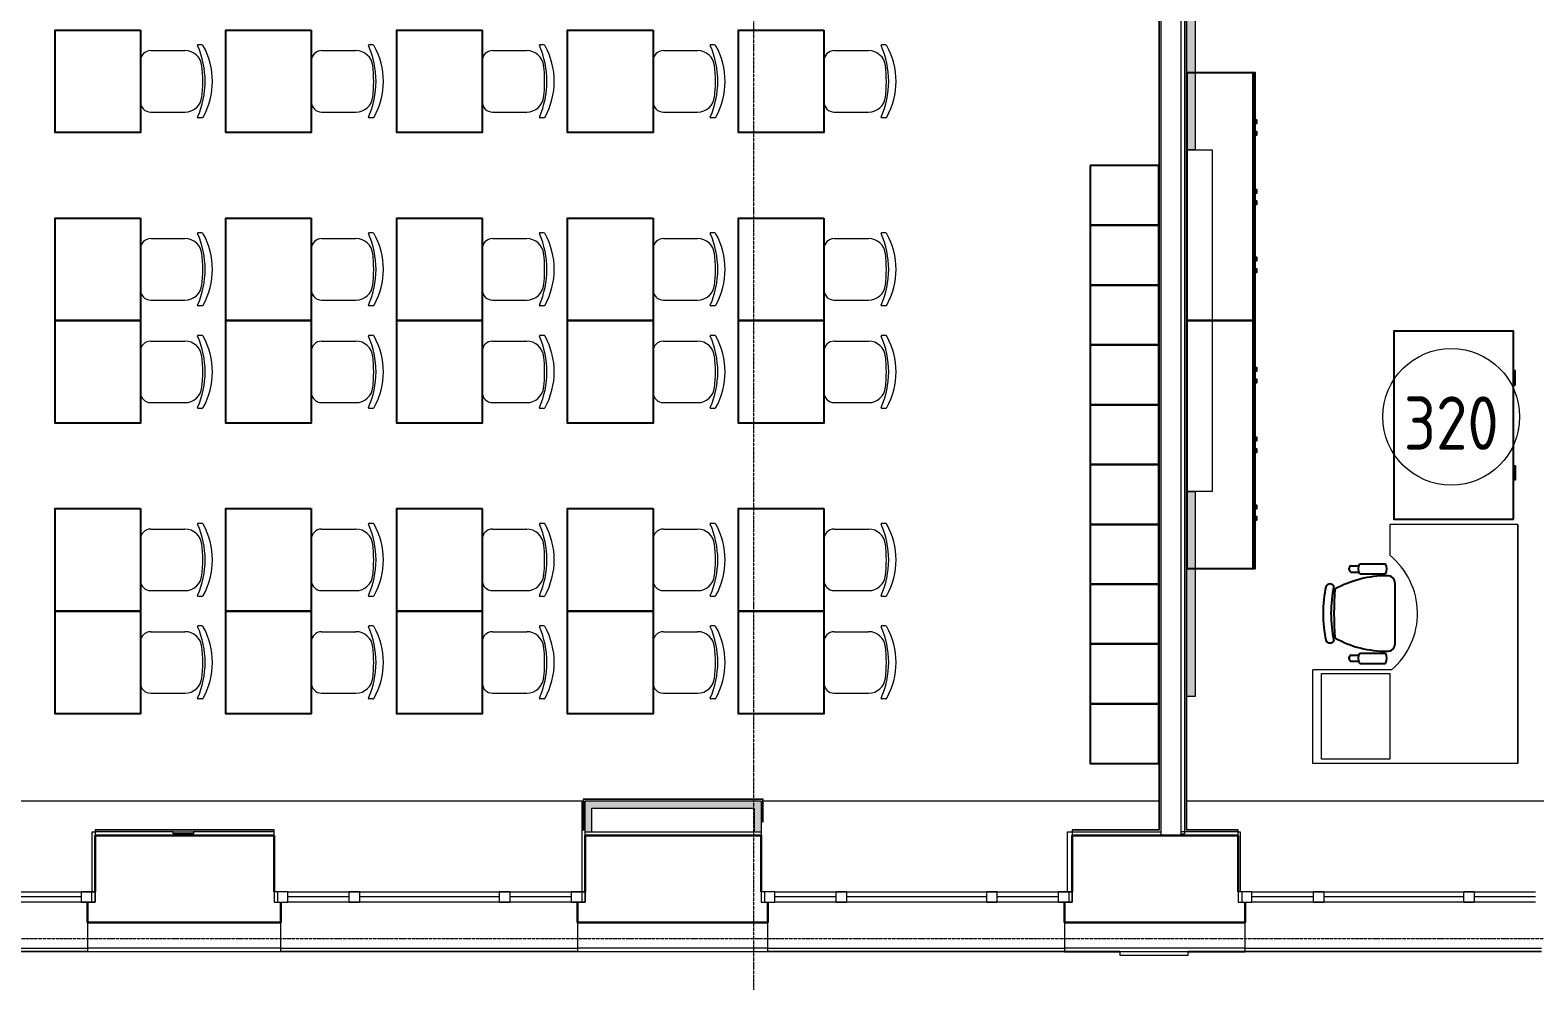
# Model space of a CAD drawing. Header units: millimetres. Extents: x -42533 to 645315, y 3457 to 82611.
# Drawn here: x 306860 to 315666, y 28022 to 33586 of the extents above; entities that cross this region are included whole.
import ezdxf

# ---------------------------------------------------------------- set-up
doc = ezdxf.new("R2010")
doc.units = ezdxf.units.MM
doc.linetypes.add('ADSK_Линия сетки', pattern=[25, 20, -2.5, 0, -2.5])
for name, color, linetype, lineweight in [('_ Окна', 7, 'Continuous', 9), ('Аннотация', 7, 'Continuous', 18), ('Окна', 7, 'Continuous', 9), ('Оси', 253, 'Continuous', 9), ('Перекрытие', 7, 'Continuous', 18), ('Стены внутренние', 7, 'Continuous', 18), ('Стены наружные', 7, 'Continuous', 18), ('Стены несущие', 7, 'Continuous', 30), ('Стены отделка', 7, 'Continuous', 30), ('Стены перегородки', 7, 'Continuous', 30), ('Стены штриховка', 7, 'Continuous', 9), ('ТХ', 5, 'Continuous', 0), ('ШТРИХОВКА', 252, 'Continuous', 15)]:
    doc.layers.add(name, color=color, linetype=linetype, lineweight=lineweight)
doc.layers.add('Линии', color=7, linetype='Continuous', lineweight=9, true_color=0x00a600)
doc.layers.add('ЭОМ_Лотки рабочие', color=5, linetype='Continuous')
doc.styles.add('GOST Common', font='GOST_Common.ttf', dxfattribs={"width": 0.9, "height": 350})

# ---------------------------------------------------------------- blocks, each defined once
blk = doc.blocks.new('Стул ученич штабелир №5-7')
at = {"color": 0, "linetype": 'ByBlock', "lineweight": -2}
for p, q in [((-120.1, 0), (120.1, 0)), ((-120.1, 0), (120.1, 0)), ((-179.9, -60), (-179.9, -260.3)), ((-179.9, -60), (-179.9, -260.3)), ((180.1, -60), (180.1, -260.3)), ((180.1, -60), (180.1, -260.3)), ((-213.4, -359), (-213.4, -337.3)), ((-213.4, -359), (-213.4, -337.3)), ((213.6, -359), (213.6, -337.3)), ((213.6, -359), (213.6, -337.3))]:
    blk.add_line(p, q, dxfattribs=at)
for centre, radius, start, end in [((-119.9, -60), 60, 90, 180), ((-119.9, -60), 60, 90, 180), ((120.1, -60), 60, 0, 90), ((120.1, -60), 60, 0, 90), ((-79.9, -260.3), 100, 180, 264.25844), ((-79.9, -260.3), 100, 180, 264.25844), ((80.1, -260.3), 100, 275.74156, 0), ((80.1, -260.3), 100, 275.74156, 0), ((-210.4, -337.3), 3, 63.89783, 180), ((-210.4, -337.3), 3, 63.89783, 180), ((0.1, 142.3), 520.8, 246.31951, 293.68049), ((0.1, 142.3), 520.8, 246.31951, 293.68049), ((210.6, -337.3), 3, 0, 116.10217), ((210.6, -337.3), 3, 0, 116.10217), ((-203.4, -359), 10, 180, 238.06825), ((-203.4, -359), 10, 180, 238.06825), ((0.1, 9), 430.5, 240.99166, 299.00834), ((0.1, 9), 430.5, 240.99166, 299.00834), ((0.1, 435.5), 800.4, 263.24698, 276.75302), ((0.1, 435.5), 800.4, 263.24698, 276.75302), ((203.6, -359), 10, 301.93175, 0), ((203.6, -359), 10, 301.93175, 0)]:
    blk.add_arc(centre, radius, start, end, dxfattribs=at)
blk = doc.blocks.new('ТХ 3 этаж')
at = {"lineweight": 0}
h = blk.add_hatch(color=8, dxfattribs=at)
h.dxf.hatch_style = 1
h.paths.add_polyline_path([(40600.2, 7650.6), (40650.2, 7650.6), (40650.2, 6450.6), (40600.2, 6450.6)])
h = blk.add_hatch(color=8, dxfattribs=at)
h.dxf.hatch_style = 1
h.paths.add_polyline_path([(40600.2, 4450.6), (40650.2, 4450.6), (40650.2, 3250.6), (40600.2, 3250.6)])
at = {"color": 8, "linetype": 'Continuous'}
for p, q in [((40988.2, 5450.6), (40988.2, 6900.6)), ((40988.2, 4000.6), (40988.2, 5450.6)), ((41561, 4016.5), (41606.6, 4016.5)), ((41561.1, 3979.8), (41606.8, 3979.8)), ((41612.4, 4028.5), (41763.6, 4028.5)), ((41612.4, 3968.3), (41763.6, 3968.3)), ((41819.8, 3561.8), (41819.8, 3912)), ((41561, 3457.3), (41606.6, 3457.3)), ((41561.1, 3494.1), (41606.8, 3494.1)), ((41612.4, 3505.5), (41763.6, 3505.5)), ((41612.4, 3445.3), (41763.6, 3445.3))]:
    blk.add_line(p, q, dxfattribs=at)
at = {"color": 8, "linetype": 'Continuous', "lineweight": 5}
for p, q in [((42538.2, 4258.6), (41788.2, 4258.6)), ((42538.2, 4258.6), (41788.2, 4258.6)), ((41788.2, 4258.6), (41788.2, 4077.7)), ((42538.2, 4258.6), (42538.2, 2858.6)), ((42538.2, 2858.6), (42538.2, 4258.6)), ((41338.2, 2858.6), (41338.2, 3406.5)), ((41799.2, 3406.5), (41338.2, 3406.5)), ((42538.2, 2858.6), (41338.2, 2858.6))]:
    blk.add_line(p, q, dxfattribs=at)
at = {"color": 8, "lineweight": 0}
for points in [[(40600.2, 7650.6), (40650.2, 7650.6), (40650.2, 6450.6), (40600.2, 6450.6), (40600.2, 7650.6)], [(40600.2, 4450.6), (40650.2, 4450.6), (40650.2, 3250.6), (40600.2, 3250.6), (40600.2, 4450.6)]]:
    blk.add_lwpolyline(points, dxfattribs=at)
at = {"color": 8}
for points in [[(34477.7, 7150.6), (34477.7, 6550.6), (33977.7, 6550.6), (33977.7, 7150.6)], [(35477.7, 7150.6), (35477.7, 6550.6), (34977.7, 6550.6), (34977.7, 7150.6)], [(36477.7, 7150.6), (36477.7, 6550.6), (35977.7, 6550.6), (35977.7, 7150.6)], [(37477.7, 7150.6), (37477.7, 6550.6), (36977.7, 6550.6), (36977.7, 7150.6)], [(38477.7, 7150.6), (38477.7, 6550.6), (37977.7, 6550.6), (37977.7, 7150.6)], [(34477.7, 6050.6), (34477.7, 5450.6), (33977.7, 5450.6), (33977.7, 6050.6)], [(35477.7, 6050.6), (35477.7, 5450.6), (34977.7, 5450.6), (34977.7, 6050.6)], [(36477.7, 6050.6), (36477.7, 5450.6), (35977.7, 5450.6), (35977.7, 6050.6)], [(37477.7, 6050.6), (37477.7, 5450.6), (36977.7, 5450.6), (36977.7, 6050.6)], [(38477.7, 6050.6), (38477.7, 5450.6), (37977.7, 5450.6), (37977.7, 6050.6)], [(34477.7, 5450.6), (34477.7, 4850.6), (33977.7, 4850.6), (33977.7, 5450.6)], [(35477.7, 5450.6), (35477.7, 4850.6), (34977.7, 4850.6), (34977.7, 5450.6)], [(36477.7, 5450.6), (36477.7, 4850.6), (35977.7, 4850.6), (35977.7, 5450.6)], [(37477.7, 5450.6), (37477.7, 4850.6), (36977.7, 4850.6), (36977.7, 5450.6)], [(38477.7, 5450.6), (38477.7, 4850.6), (37977.7, 4850.6), (37977.7, 5450.6)], [(34477.7, 4350.6), (34477.7, 3750.6), (33977.7, 3750.6), (33977.7, 4350.6)], [(35477.7, 4350.6), (35477.7, 3750.6), (34977.7, 3750.6), (34977.7, 4350.6)], [(36477.7, 4350.6), (36477.7, 3750.6), (35977.7, 3750.6), (35977.7, 4350.6)], [(37477.7, 4350.6), (37477.7, 3750.6), (36977.7, 3750.6), (36977.7, 4350.6)], [(38477.7, 4350.6), (38477.7, 3750.6), (37977.7, 3750.6), (37977.7, 4350.6)], [(34477.7, 3750.6), (34477.7, 3150.6), (33977.7, 3150.6), (33977.7, 3750.6)], [(35477.7, 3750.6), (35477.7, 3150.6), (34977.7, 3150.6), (34977.7, 3750.6)], [(36477.7, 3750.6), (36477.7, 3150.6), (35977.7, 3150.6), (35977.7, 3750.6)], [(37477.7, 3750.6), (37477.7, 3150.6), (36977.7, 3150.6), (36977.7, 3750.6)], [(38477.7, 3750.6), (38477.7, 3150.6), (37977.7, 3150.6), (37977.7, 3750.6)]]:
    blk.add_lwpolyline(points, close=True, dxfattribs=at)
at = {"color": 8, "linetype": 'Continuous'}
for points in [[(40600.2, 5450.6), (41000.2, 5450.6), (41000.2, 6900.6), (40600.2, 6900.6)], [(41000.2, 6623.5), (41000.2, 6606.1), (41010.5, 6606.1), (41010.5, 6623.5)], [(41000.2, 6555.8), (41000.2, 6538.5), (41010.5, 6538.5), (41010.5, 6555.8)], [(41000.2, 6216.5), (41000.2, 6199.1), (41010.5, 6199.1), (41010.5, 6216.5)], [(41000.2, 6148.8), (41000.2, 6131.4), (41010.5, 6131.4), (41010.5, 6148.8)], [(41000.2, 5819.6), (41000.2, 5802.2), (41010.5, 5802.2), (41010.5, 5819.6)], [(41000.2, 5751.9), (41000.2, 5734.6), (41010.5, 5734.6), (41010.5, 5751.9)], [(40600.2, 4000.6), (41000.2, 4000.6), (41000.2, 5450.6), (40600.2, 5450.6)], [(42513.2, 4288.6), (42513.2, 5388.6), (41813.2, 5388.6), (41813.2, 4288.6)], [(41000.2, 5173.5), (41000.2, 5156.1), (41010.5, 5156.1), (41010.5, 5173.5)], [(41000.2, 5105.8), (41000.2, 5088.5), (41010.5, 5088.5), (41010.5, 5105.8)], [(41000.2, 4766.5), (41000.2, 4749.1), (41010.5, 4749.1), (41010.5, 4766.5)], [(41000.2, 4698.8), (41000.2, 4681.4), (41010.5, 4681.4), (41010.5, 4698.8)], [(41000.2, 4369.6), (41000.2, 4352.2), (41010.5, 4352.2), (41010.5, 4369.6)], [(41000.2, 4301.9), (41000.2, 4284.6), (41010.5, 4284.6), (41010.5, 4301.9)]]:
    blk.add_lwpolyline(points, close=True, dxfattribs=at)
at = {"color": 8, "linetype": 'Continuous', "lineweight": 5}
for points in [[(40750.2, 6450.6), (40750.2, 4450.6), (40600.2, 4450.6), (40600.2, 6450.6)], [(41389.5, 2885), (41389.5, 3385), (41789.5, 3385), (41789.5, 2885)]]:
    blk.add_lwpolyline(points, close=True, dxfattribs=at)
at = {"color": 8}
for points in [[(40036.2, 6358.6), (40036.2, 6008.6), (40436.2, 6008.6), (40436.2, 6358.6), (40036.2, 6358.6)], [(40036.2, 6008.6), (40036.2, 5658.6), (40436.2, 5658.6), (40436.2, 6008.6), (40036.2, 6008.6)], [(40036.2, 5658.6), (40036.2, 5308.6), (40436.2, 5308.6), (40436.2, 5658.6), (40036.2, 5658.6)], [(40036.2, 5308.6), (40036.2, 4958.6), (40436.2, 4958.6), (40436.2, 5308.6), (40036.2, 5308.6)], [(40036.2, 4958.6), (40036.2, 4608.6), (40436.2, 4608.6), (40436.2, 4958.6), (40036.2, 4958.6)], [(40036.2, 4608.6), (40036.2, 4258.6), (40436.2, 4258.6), (40436.2, 4608.6), (40036.2, 4608.6)], [(40036.2, 4258.6), (40036.2, 3908.6), (40436.2, 3908.6), (40436.2, 4258.6), (40036.2, 4258.6)], [(40036.2, 3908.6), (40036.2, 3558.6), (40436.2, 3558.6), (40436.2, 3908.6), (40036.2, 3908.6)], [(40036.2, 3558.6), (40036.2, 3208.6), (40436.2, 3208.6), (40436.2, 3558.6), (40036.2, 3558.6)], [(40036.2, 3208.6), (40036.2, 2858.6), (40436.2, 2858.6), (40436.2, 3208.6), (40036.2, 3208.6)]]:
    blk.add_lwpolyline(points, dxfattribs=at)
at = {"color": 8, "linetype": 'Continuous'}
for points in [[(42513.2, 5075.3), (42522.2, 5075.3), (42522.2, 5157.1), (42513.2, 5157.1)], [(42513.2, 4601.9), (42522.2, 4601.9), (42522.2, 4520), (42513.2, 4520)]]:
    blk.add_lwpolyline(points, dxfattribs=at)
at = {"color": 8, "linetype": 'Continuous', "lineweight": 5}
blk.add_arc((41513.9, 3737.5), 437, 310.76329, 51.11011, dxfattribs=at)
at = {"color": 8, "linetype": 'Continuous'}
for centre, radius, start, end in [((41569.5, 3998.1), 20.2, 114.89545, 245.33537), ((41662.4, 3998.4), 58.4, 148.95101, 211.04877), ((41713.6, 3998.4), 58.4, 328.95097, 31.04877), ((42145.5, 3737.6), 747.5, 167.60199, 192.39777), ((41438.7, 3882.3), 28.1, 34.29007, 145.70964), ((42192, 3737.6), 747.5, 167.60199, 192.39777), ((43223.8, 3737.6), 1761.9, 175.39382, 184.65462), ((41771.4, 3333.5), 624.5, 89.87797, 119.10589), ((41774.4, 3912.6), 45.4, 359.25187, 92.18664), ((41438.7, 3593), 28.1, 214.29147, 325.70827), ((41771.4, 4140.3), 624.5, 240.90677, 270.12147), ((41774.4, 3561.2), 45.4, 267.81347, 0.74787), ((41569.6, 3475.7), 20.2, 114.89545, 245.33537), ((41662.4, 3475.4), 58.4, 148.95098, 211.04877), ((41713.6, 3475.4), 58.4, 328.95097, 31.04877)]:
    blk.add_arc(centre, radius, start, end, dxfattribs=at)
at = {"layer": 'ТХ', "color": 8, "lineweight": 0, "rotation": 90}
for p in [(34477.7, 6850.6), (35477.7, 6850.6), (36477.7, 6850.6), (37477.7, 6850.6), (38477.7, 6850.6), (34477.7, 5750.6), (35477.7, 5750.6), (36477.7, 5750.6), (37477.7, 5750.6), (38477.7, 5750.6), (34477.7, 5150.6), (35477.7, 5150.6), (36477.7, 5150.6), (37477.7, 5150.6), (38477.7, 5150.6), (34477.7, 4050.6), (35477.7, 4050.6), (36477.7, 4050.6), (37477.7, 4050.6), (38477.7, 4050.6), (34477.7, 3450.6), (35477.7, 3450.6), (36477.7, 3450.6), (37477.7, 3450.6), (38477.7, 3450.6)]:
    blk.add_blockref('Стул ученич штабелир №5-7', p, dxfattribs=at)
blk = doc.blocks.new('План 3 этажа')
at = {"layer": 'Стены внутренние'}
for points in [[(31071.48, 2717.133), (31098.842, 2717.133), (31098.842, 2757.133), (30068.844, 2757.133), (30068.844, 2717.133), (31058.842, 2717.133)], [(30108.844, 2577.133), (30108.844, 2717.133), (30068.844, 2717.133), (30068.844, 2577.133)], [(31098.842, 2577.133), (31098.842, 2717.133), (31058.842, 2717.133), (31058.842, 2577.133), (31071.48, 2577.133)]]:
    blk.add_hatch(color=8, dxfattribs=at).paths.add_polyline_path(points)
at = {"layer": '_ Окна', "color": 8, "lineweight": 18}
for p, q in [((27121.345, 2167.133), (27121.345, 2227.133)), ((27121.345, 2227.133), (27201.345, 2227.133)), ((27201.345, 2227.133), (27201.345, 2167.133)), ((28328.844, 2227.133), (28248.844, 2227.133)), ((28248.844, 2227.133), (28248.844, 2167.133)), ((28328.844, 2167.133), (28328.844, 2227.133)), ((28688.844, 2167.133), (28688.844, 2227.133)), ((28688.844, 2227.133), (28748.844, 2227.133)), ((28748.844, 2227.133), (28748.844, 2167.133)), ((29568.844, 2167.133), (29568.844, 2227.133)), ((29568.844, 2227.133), (29628.844, 2227.133)), ((29628.844, 2227.133), (29628.844, 2167.133)), ((29988.844, 2167.133), (29988.844, 2227.133)), ((29988.844, 2227.133), (30068.844, 2227.133)), ((30068.844, 2227.133), (30068.844, 2167.133)), ((31178.842, 2227.133), (31098.842, 2227.133)), ((31098.842, 2227.133), (31098.842, 2167.133)), ((31178.842, 2167.133), (31178.842, 2227.133)), ((31538.842, 2167.133), (31538.842, 2227.133)), ((31538.842, 2227.133), (31598.842, 2227.133)), ((31598.842, 2227.133), (31598.842, 2167.133)), ((32418.842, 2167.133), (32418.842, 2227.133)), ((32418.842, 2227.133), (32478.842, 2227.133)), ((32478.842, 2227.133), (32478.842, 2167.133)), ((32838.842, 2167.133), (32838.842, 2227.133)), ((32838.842, 2227.133), (32918.842, 2227.133)), ((32918.842, 2227.133), (32918.842, 2167.133)), ((33971.337, 2227.133), (33891.337, 2227.133)), ((33891.337, 2227.133), (33891.337, 2167.133)), ((33971.337, 2167.133), (33971.337, 2227.133)), ((34331.337, 2167.133), (34331.337, 2227.133)), ((34331.337, 2227.133), (34391.337, 2227.133)), ((34391.337, 2227.133), (34391.337, 2167.133)), ((35211.337, 2167.133), (35211.337, 2227.133)), ((35211.337, 2227.133), (35271.337, 2227.133)), ((35271.337, 2227.133), (35271.337, 2167.133)), ((27201.345, 2167.133), (27121.345, 2167.133)), ((28248.844, 2167.133), (28328.844, 2167.133)), ((28748.844, 2167.133), (28688.844, 2167.133)), ((29628.844, 2167.133), (29568.844, 2167.133)), ((30068.844, 2167.133), (29988.844, 2167.133)), ((31098.842, 2167.133), (31178.842, 2167.133)), ((31598.842, 2167.133), (31538.842, 2167.133)), ((32478.842, 2167.133), (32418.842, 2167.133)), ((32918.842, 2167.133), (32838.842, 2167.133)), ((33891.337, 2167.133), (33971.337, 2167.133)), ((34391.337, 2167.133), (34331.337, 2167.133)), ((35271.337, 2167.133), (35211.337, 2167.133))]:
    blk.add_line(p, q, dxfattribs=at)
at = {"layer": '_ Окна', "color": 8}
for p, q in [((27181.345, 2227.133), (27181.345, 2167.133)), ((28268.844, 2227.133), (28268.844, 2167.133)), ((30048.844, 2227.133), (30048.844, 2167.133)), ((31118.842, 2227.133), (31118.842, 2167.133)), ((32898.842, 2227.133), (32898.842, 2167.133)), ((33911.337, 2227.133), (33911.337, 2167.133)), ((27121.345, 2197.133), (26761.345, 2197.133)), ((28688.844, 2197.133), (28328.844, 2197.133)), ((29568.844, 2197.133), (28748.844, 2197.133)), ((29988.844, 2197.133), (29628.844, 2197.133)), ((31538.842, 2197.133), (31178.842, 2197.133)), ((32418.842, 2197.133), (31598.842, 2197.133)), ((32838.842, 2197.133), (32478.842, 2197.133)), ((34331.337, 2197.133), (33971.337, 2197.133)), ((35211.337, 2197.133), (34391.337, 2197.133)), ((35631.337, 2197.133), (35271.337, 2197.133))]:
    blk.add_line(p, q, dxfattribs=at)
at = {"layer": 'Линии', "color": 8}
blk.add_circle((35137.517, 5006.575), 400, dxfattribs=at)
at = {"layer": 'Окна', "color": 8}
for p, q in [((26761.345, 2227.133), (27121.345, 2227.133)), ((27201.345, 2227.133), (27121.345, 2227.133)), ((27201.345, 2167.133), (27201.345, 2227.133)), ((28328.844, 2227.133), (28248.844, 2227.133)), ((28248.844, 2227.133), (28248.844, 2167.133)), ((28328.844, 2227.133), (28688.844, 2227.133)), ((28748.844, 2227.133), (28688.844, 2227.133)), ((28748.844, 2227.133), (29568.844, 2227.133)), ((29628.844, 2227.133), (29568.844, 2227.133)), ((29628.844, 2227.133), (29988.844, 2227.133)), ((30068.844, 2227.133), (29988.844, 2227.133)), ((30068.844, 2167.133), (30068.844, 2227.133)), ((31178.842, 2227.133), (31098.842, 2227.133)), ((31098.842, 2227.133), (31098.842, 2167.133)), ((31178.842, 2227.133), (31538.842, 2227.133)), ((31598.842, 2227.133), (31538.842, 2227.133)), ((31598.842, 2227.133), (32418.842, 2227.133)), ((32478.842, 2227.133), (32418.842, 2227.133)), ((32478.842, 2227.133), (32838.842, 2227.133)), ((32918.842, 2227.133), (32838.842, 2227.133)), ((32918.842, 2167.133), (32918.842, 2227.133)), ((33971.337, 2227.133), (33891.337, 2227.133)), ((33891.337, 2227.133), (33891.337, 2167.133)), ((33971.337, 2227.133), (34331.337, 2227.133)), ((34391.337, 2227.133), (34331.337, 2227.133)), ((34391.337, 2227.133), (35211.337, 2227.133)), ((35271.337, 2227.133), (35211.337, 2227.133)), ((35271.337, 2227.133), (35631.337, 2227.133)), ((27121.345, 2167.133), (26761.345, 2167.133)), ((27121.345, 2167.133), (27201.345, 2167.133)), ((28248.844, 2167.133), (28328.844, 2167.133)), ((28688.844, 2167.133), (28328.844, 2167.133)), ((28688.844, 2167.133), (28748.844, 2167.133)), ((29568.844, 2167.133), (28748.844, 2167.133)), ((29568.844, 2167.133), (29628.844, 2167.133)), ((29988.844, 2167.133), (29628.844, 2167.133)), ((29988.844, 2167.133), (30068.844, 2167.133)), ((31098.842, 2167.133), (31178.842, 2167.133)), ((31538.842, 2167.133), (31178.842, 2167.133)), ((31538.842, 2167.133), (31598.842, 2167.133)), ((32418.842, 2167.133), (31598.842, 2167.133)), ((32418.842, 2167.133), (32478.842, 2167.133)), ((32838.842, 2167.133), (32478.842, 2167.133)), ((32838.842, 2167.133), (32918.842, 2167.133)), ((33891.337, 2167.133), (33971.337, 2167.133)), ((34331.337, 2167.133), (33971.337, 2167.133)), ((34331.337, 2167.133), (34391.337, 2167.133)), ((35211.337, 2167.133), (34391.337, 2167.133)), ((35211.337, 2167.133), (35271.337, 2167.133)), ((35631.337, 2167.133), (35271.337, 2167.133))]:
    blk.add_line(p, q, dxfattribs=at)
at = {"layer": 'Оси', "color": 8, "linetype": 'ADSK_Линия сетки'}
for p, q in [((31056.908, -3523.688), (31056.908, 13975.186)), ((-10051.774, 1953.902), (51155.436, 1953.902))]:
    blk.add_line(p, q, dxfattribs=at)
at = {"layer": 'Перекрытие', "color": 8}
for p, q in [((30051.48, 2757.133), (25393.345, 2757.133)), ((30051.48, 2227.133), (30051.48, 2757.133)), ((33425.408, 2757.133), (31110.842, 2757.133)), ((35699.337, 2757.133), (33589.343, 2757.133)), ((27183.982, 2227.133), (27183.982, 2577.133)), ((27183.982, 2577.133), (27201.345, 2577.133)), ((32891.48, 2227.133), (32891.48, 2577.133)), ((32891.48, 2577.133), (32918.842, 2577.133)), ((33891.337, 2577.133), (33901.478, 2577.133)), ((33901.478, 2577.133), (33901.478, 2227.133))]:
    blk.add_line(p, q, dxfattribs=at)
at = {"layer": 'Стены наружные', "color": 8}
for p, q in [((30051.48, 2589.133), (30056.844, 2589.133)), ((25421.345, 1897.133), (27156.345, 1897.133)), ((27156.345, 1877.133), (25421.345, 1877.133)), ((27156.345, 1876.133), (25421.345, 1876.133)), ((27156.345, 1876.133), (27156.345, 1877.133)), ((28288.844, 1897.133), (30023.844, 1897.133)), ((30023.844, 1877.133), (28288.844, 1877.133)), ((28288.844, 1877.133), (28288.844, 1876.133)), ((30023.844, 1876.133), (28288.844, 1876.133)), ((30023.844, 1876.133), (30023.844, 1877.133)), ((31138.842, 1897.133), (32873.842, 1897.133)), ((32873.842, 1877.133), (31138.842, 1877.133)), ((31138.842, 1877.133), (31138.842, 1876.133)), ((32873.842, 1876.133), (31138.842, 1876.133)), ((32873.842, 1876.133), (32873.842, 1877.133)), ((33931.337, 1897.133), (35666.337, 1897.133)), ((35666.337, 1877.133), (33931.337, 1877.133)), ((33931.337, 1877.133), (33931.337, 1876.133)), ((35666.337, 1876.133), (33931.337, 1876.133))]:
    blk.add_line(p, q, dxfattribs=at)
at = {"layer": 'Стены несущие', "color": 8}
for p, q in [((27201.345, 2557.133), (27201.345, 2227.133)), ((28248.844, 2557.133), (27201.345, 2557.133)), ((28248.844, 2227.133), (28248.844, 2557.133)), ((30068.844, 2557.133), (30068.844, 2227.133)), ((31098.842, 2557.133), (30068.844, 2557.133)), ((31098.842, 2227.133), (31098.842, 2557.133)), ((32918.842, 2557.133), (32918.842, 2227.133)), ((32918.842, 2557.133), (33557.343, 2557.133)), ((33557.343, 2557.133), (33891.337, 2557.133)), ((33891.337, 2227.133), (33891.337, 2557.133)), ((27156.345, 2167.133), (27156.345, 2047.133)), ((28288.844, 2047.133), (28288.844, 2167.133)), ((30023.844, 2167.133), (30023.844, 2047.133)), ((31138.842, 2047.133), (31138.842, 2167.133)), ((32873.842, 2167.133), (32873.842, 2047.133)), ((33931.337, 2047.133), (33931.337, 2167.133)), ((27156.345, 2047.133), (28288.844, 2047.133)), ((30023.844, 2047.133), (31138.842, 2047.133)), ((33931.337, 2047.133), (32873.842, 2047.133))]:
    blk.add_line(p, q, dxfattribs=at)
at = {"layer": 'Стены отделка', "color": 8, "lineweight": 9}
for p, q in [((33577.343, 8477.14), (33577.343, 2567.133)), ((33589.343, 2589.133), (33589.343, 8477.14)), ((33425.343, 7764.544), (33425.343, 2589.133)), ((30056.844, 2767.133), (30056.844, 2589.133)), ((31108.842, 2769.133), (30058.844, 2769.133)), ((31098.842, 2757.133), (30068.844, 2757.133)), ((30068.844, 2557.133), (30068.844, 2757.133)), ((31098.842, 2757.133), (31098.842, 2557.133)), ((31110.842, 2637.133), (31110.842, 2767.133)), ((30108.844, 2717.133), (31058.842, 2717.133)), ((30108.844, 2577.133), (30108.844, 2717.133)), ((31058.842, 2717.133), (31058.842, 2577.133)), ((27201.345, 2589.133), (27201.345, 2557.133)), ((28248.844, 2589.133), (27201.345, 2589.133)), ((27657.343, 2567.133), (27657.343, 2577.133)), ((27657.343, 2577.133), (27777.343, 2577.133)), ((27777.343, 2567.133), (27657.343, 2567.133)), ((27777.343, 2577.133), (27777.343, 2567.133)), ((28248.844, 2557.133), (28248.844, 2589.133)), ((30056.844, 2589.133), (30068.844, 2589.133)), ((30068.844, 2577.133), (30108.844, 2577.133)), ((30108.844, 2577.133), (31098.842, 2577.133)), ((31098.842, 2637.133), (31110.842, 2637.133)), ((32918.842, 2589.133), (32918.842, 2557.133)), ((33425.343, 2589.133), (32918.842, 2589.133)), ((33427.343, 2577.133), (33437.343, 2577.133)), ((33577.343, 2577.133), (33557.343, 2577.133)), ((33557.343, 2567.133), (33577.343, 2567.133)), ((33891.337, 2589.133), (33589.343, 2589.133)), ((33891.337, 2557.133), (33891.337, 2589.133)), ((27156.345, 2047.133), (27156.345, 1877.133)), ((28288.844, 1877.133), (28288.844, 2047.133)), ((30023.844, 2047.133), (30023.844, 1877.133)), ((31138.842, 1877.133), (31138.842, 2047.133)), ((32873.842, 2047.133), (32873.842, 1877.133)), ((33931.337, 2047.133), (33931.337, 2047.133)), ((33931.337, 1877.133), (33931.337, 2047.133)), ((28288.844, 1897.133), (27156.345, 1897.133)), ((27156.345, 1877.133), (28288.844, 1877.133)), ((31138.842, 1897.133), (30023.844, 1897.133)), ((30023.844, 1877.133), (31138.842, 1877.133)), ((33931.337, 1897.133), (32873.842, 1897.133)), ((32873.842, 1877.133), (33931.337, 1877.133)), ((33197.748, 1877.133), (32873.842, 1877.133)), ((32873.842, 1876.133), (33197.748, 1876.133)), ((32873.842, 1876.133), (32873.842, 1876.133)), ((33197.748, 1877.133), (33197.748, 1857.133)), ((33197.748, 1857.133), (33597.748, 1857.133)), ((33931.337, 1877.133), (33597.748, 1877.133)), ((33597.748, 1857.133), (33597.748, 1876.133)), ((33597.748, 1876.133), (33931.337, 1876.133)), ((33931.337, 1876.133), (33931.337, 1876.133))]:
    blk.add_line(p, q, dxfattribs=at)
at = {"layer": 'Стены перегородки', "color": 8, "lineweight": 18}
for p, q in [((33437.343, 8477.14), (33437.343, 2553.902)), ((33557.343, 2553.902), (33557.343, 8477.14)), ((33437.343, 2553.902), (33557.343, 2553.902))]:
    blk.add_line(p, q, dxfattribs=at)
at = {"layer": 'Стены штриховка', "color": 8}
for p, q in [((33587.343, 2587.133), (33587.343, 8477.14)), ((33427.343, 7766.544), (33427.343, 2587.133)), ((30058.844, 2769.133), (30056.844, 2769.133)), ((30056.844, 2769.133), (30056.844, 2767.133)), ((31110.842, 2767.133), (30056.844, 2767.133)), ((30058.844, 2769.133), (30058.844, 2589.133)), ((31108.842, 2637.133), (31108.842, 2769.133)), ((31110.842, 2769.133), (31108.842, 2769.133)), ((31110.842, 2767.133), (31110.842, 2769.133)), ((28248.844, 2587.133), (27201.345, 2587.133)), ((27657.343, 2577.133), (27201.345, 2577.133)), ((28248.844, 2577.133), (27777.343, 2577.133)), ((33427.343, 2587.133), (32918.842, 2587.133)), ((32918.842, 2577.133), (33427.343, 2577.133)), ((33891.337, 2577.133), (33577.343, 2577.133)), ((33891.337, 2587.133), (33587.343, 2587.133))]:
    blk.add_line(p, q, dxfattribs=at)
at = {"layer": 'ЭОМ_Лотки рабочие'}
blk.add_blockref('ТХ 3 этаж', (-7010.895, 118.542), dxfattribs=at)
at = {"layer": 'Аннотация', "color": 8, "lineweight": 9, "insert": (35137.517, 4969.626), "char_height": 312.5, "width": 520.21112, "attachment_point": 5, "line_spacing_factor": 1.022766, "style": 'GOST Common'}
blk.add_mtext('320', dxfattribs=at)

msp = doc.modelspace()

# ---------------------------------------------------------------- block references
at = {"layer": 'ШТРИХОВКА'}
msp.add_blockref('План 3 этажа', (280039.2, 26316.4), dxfattribs=at)

doc.saveas('drawing.dxf')
